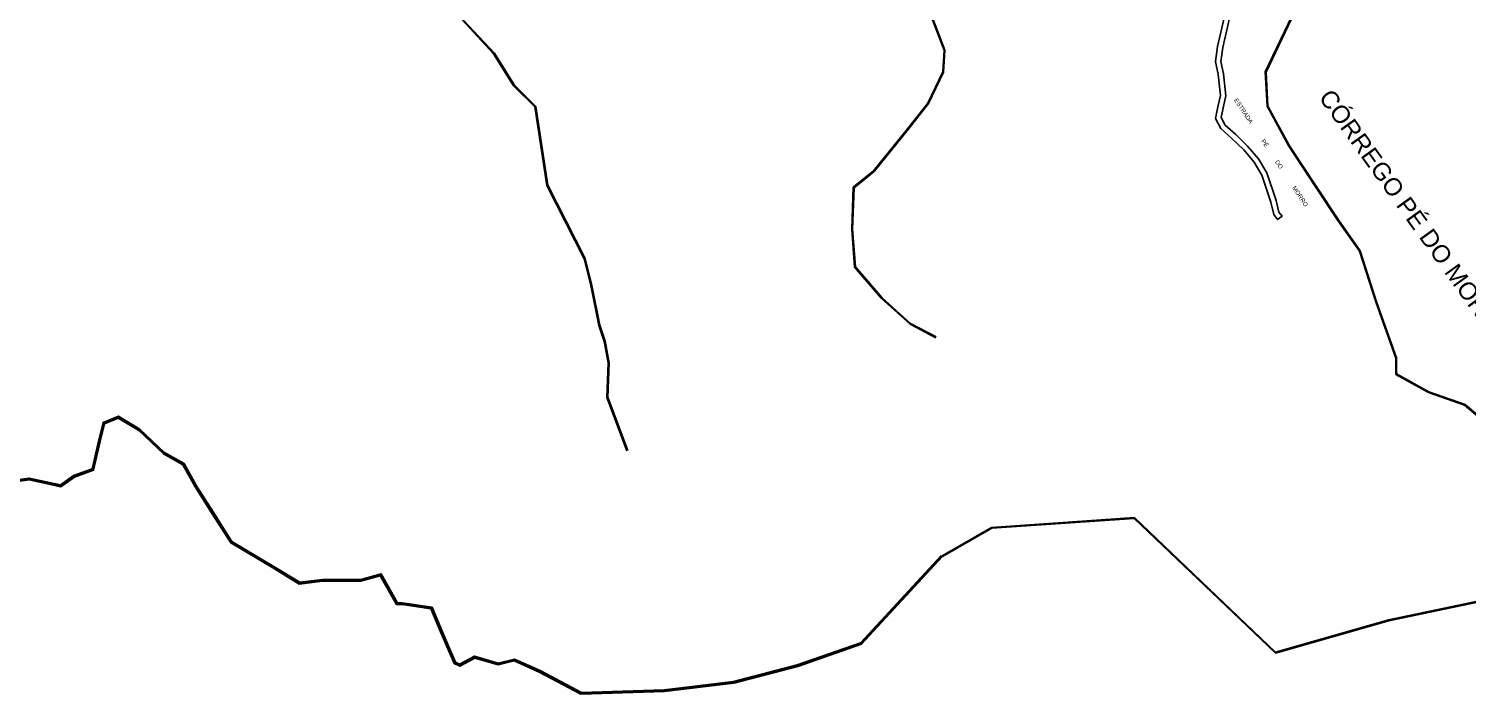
# Model space of a CAD drawing. Header units: millimetres. Extents: x 583 to 26013, y 350 to 21391.
# Drawn here: x 13788 to 17091, y 10362 to 11890 of the extents above; entities that cross this region are included whole.
import ezdxf

# ---------------------------------------------------------------- set-up
doc = ezdxf.new("R2010")
doc.units = ezdxf.units.MM
doc.layers.add('RIOS', color=140, linetype='Continuous')
doc.styles.add('EU', font='arial.ttf', dxfattribs={"height": 10})

msp = doc.modelspace()

# ---------------------------------------------------------------- linework, layer by layer
at = {"color": 0, "linetype": 'Continuous'}
msp.add_lwpolyline([(16533.4631, 11917.59985), (16517.54185, 11848.98073), (16512.80988, 11814.1823), (16518.84985, 11784.59495), (16524.22207, 11736.40673), (16518.10043, 11710.73587), (16512.8727, 11683.88231), (16525.11674, 11660.62582), (16550.92209, 11638.036), (16577.78159, 11611.42319), (16601.61451, 11583.70439), (16619.33975, 11553.61368), (16640.20088, 11491.61432), (16647.16962, 11463.65877), (16655.70052, 11451.81057), (16665.86085, 11459.12617), (16658.73588, 11469.02175), (16652.22751, 11495.13048), (16630.78977, 11558.84351), (16611.83554, 11591.02057), (16586.9489, 11619.96491), (16559.45952, 11647.2018), (16535.11231, 11668.51519), (16526.00408, 11685.81547), (16530.33968, 11708.08642), (16536.90676, 11735.6252), (16531.23006, 11786.54462), (16525.50227, 11814.6027), (16529.86932, 11846.71749), (16545.49823, 11914.07671)], dxfattribs=at)
at = {"layer": 'RIOS', "lineweight": 25, "flags": 128}
for points in [[(17139.31912, 10979.74539), (17085.20984, 11025.4825), (17001.95484, 11054.5972), (16927.06415, 11096.20419), (16927.06415, 11133.63009), (16881.27606, 11262.58119), (16843.80916, 11379.03999), (16793.83891, 11449.73619), (16743.91178, 11524.61349), (16681.48132, 11620.26879), (16631.51107, 11711.76849), (16627.37204, 11790.80138), (16714.80918, 11975.22847)], [(17140.65204, 10981.23748), (17086.21878, 11027.24843), (17002.77657, 11056.4286), (16929.06415, 11097.38098), (16929.06415, 11133.97464), (16883.17079, 11263.2222), (16845.61921, 11379.94418), (16795.48782, 11450.86837), (16745.58125, 11525.71484), (16683.19903, 11621.29622), (16633.48453, 11712.32762), (16629.39573, 11790.40127), (16716.50762, 11974.14232)], [(15855.35549, 11929.95027), (15889.675, 11840.28618), (15886.57073, 11790.49545), (15852.29433, 11718.88145), (15805.60083, 11659.75974), (15727.69209, 11563.26312), (15680.99858, 11525.88821), (15677.85119, 11429.39159), (15684.10286, 11342.25145), (15746.40398, 11270.66294), (15811.80938, 11211.51574), (15871.00623, 11180.38697)], [(15857.21191, 11930.69507), (15891.69816, 11840.59535), (15888.54265, 11789.98282), (15854.00207, 11717.81686), (15807.1637, 11658.51172), (15729.11163, 11561.83758), (15682.96749, 11524.9024), (15679.85352, 11429.43066), (15686.04994, 11343.06066), (15747.83415, 11272.06612), (15812.96363, 11213.16844), (15871.93707, 11182.15715)], [(15161.50638, 10921.0061), (15115.58894, 11043.35413), (15118.65011, 11122.87142), (15109.46662, 11171.79533), (15097.22197, 11208.50739), (15078.85499, 11300.26203), (15063.54918, 11361.4233), (14977.87975, 11529.66139), (14950.32929, 11710.11134), (14901.35069, 11759.03526), (14855.43325, 11832.43387), (14772.78187, 11921.12918)], [(15163.37885, 10921.70885), (15117.60296, 11043.67972), (15120.65728, 11123.01929), (15111.40709, 11172.29856), (15099.15862, 11209.02206), (15080.80673, 11300.70133), (15065.43431, 11362.12879), (14979.8082, 11530.28179), (14952.20727, 11711.0623), (14902.92536, 11760.28919), (14857.02713, 11833.65711), (14773.94548, 11922.81414)], [(15883.12317, 10680.88913), (15698.13361, 10480.31828), (15552.48631, 10429.69717), (15406.15838, 10391.55407), (15247.09419, 10372.48103), (15056.92991, 10366.1471), (14962.04502, 10416.71353), (14903.243, 10442.82787), (14865.64231, 10433.60433), (14811.56847, 10449.49616), (14777.31818, 10430.82875), (14767.89397, 10435.53726), (14737.00734, 10506.52172), (14714.11417, 10562.07696), (14645.45815, 10571.87744), (14634.90186, 10571.87744), (14596.71902, 10638.64579), (14550.16797, 10625.35588), (14462.34398, 10625.35588), (14409.96413, 10619.19833), (14354.45397, 10653.09494), (14254.50971, 10712.39134), (14210.95108, 10780.78806), (14173.23058, 10840.46631), (14144.40444, 10891.67339), (14099.7844, 10917.15104), (14043.14801, 10970.59971), (13993.85167, 11000.15471), (13958.62919, 10986.07668), (13948.67791, 10946.30109), (13933.41431, 10879.19366), (13890.9013, 10864.02208), (13860.41095, 10842.69535), (13789.01831, 10858.20357), (13697.28964, 10845.56097)], [(15884.59334, 10679.53317), (15699.26382, 10478.59374), (15553.06776, 10427.7819), (15406.53139, 10389.58447), (15247.24682, 10370.48501), (15056.4616, 10364.13039), (14961.1677, 10414.91479), (14903.05579, 10440.72265), (14865.5954, 10431.53353), (14811.79874, 10447.3439), (14777.35842, 10428.57291), (14766.35, 10434.07293), (14735.16563, 10505.74166), (14712.70036, 10560.25851), (14645.31612, 10569.87744), (14633.74166, 10569.87744), (14595.76094, 10636.29236), (14550.44787, 10623.35588), (14462.46113, 10623.35588), (14409.51147, 10617.13134), (14353.42252, 10651.38139), (14253.07898, 10710.91467), (14209.2623, 10779.7166), (14171.51275, 10839.44082), (14142.93275, 10890.21064), (14098.58536, 10915.53261), (14041.9333, 10968.99607), (13993.67346, 10997.92964), (13960.32117, 10984.59911), (13950.62333, 10945.83654), (13935.12092, 10877.67915), (13891.82704, 10862.22891), (13860.84081, 10840.55534), (13788.94019, 10856.1739), (13697.42681, 10843.56097)], [(15886.0635, 10678.17722), (15700.39404, 10476.8692), (15553.64922, 10425.86664), (15406.9044, 10387.61487), (15247.39944, 10368.48898), (15055.99329, 10362.11368), (14960.29039, 10413.11605), (14902.86858, 10438.61743), (14865.5485, 10429.46273), (14812.02902, 10445.19164), (14777.39867, 10426.31708), (14764.80603, 10432.6086), (14733.32393, 10504.96161), (14711.28655, 10558.44005), (14645.17409, 10567.87744), (14632.58146, 10567.87744), (14594.80286, 10633.93892), (14550.72777, 10621.35588), (14462.57828, 10621.35588), (14409.0588, 10615.06436), (14352.39108, 10649.66783), (14251.64826, 10709.438), (14207.57352, 10778.64514), (14169.79492, 10838.41532), (14141.46106, 10888.7479), (14097.38631, 10913.91419), (14040.71859, 10967.39243), (13993.49525, 10995.70458), (13962.01314, 10983.12154), (13952.56875, 10945.372), (13936.82753, 10876.16465), (13892.75278, 10860.43574), (13861.27068, 10838.41532), (13788.86207, 10854.14422), (13697.56399, 10841.56097)], [(15885.06785, 10679.91177), (15998.49168, 10745.01859), (16327.01733, 10767.39726), (16651.20878, 10458.77771), (16910.44401, 10532.79742), (17512.58703, 10659.06985)], [(15886.0635, 10678.17722), (15999.08753, 10743.05455), (16326.27553, 10765.34209), (16650.65815, 10456.54056), (16910.92442, 10530.85467), (17513.26526, 10657.16858)]]:
    msp.add_lwpolyline(points, dxfattribs=at)

# ---------------------------------------------------------------- texts
at = {"color": 0, "linetype": 'Continuous', "lineweight": 20, "style": 'EU'}
msp.add_text('ESTRADA            PÉ          DO             MORRO', height=10, rotation=303.54535574, dxfattribs=at).set_placement((16555.14242, 11725.80028))
at = {"layer": 'RIOS', "lineweight": 25, "insert": (16781.04784, 11755.32683), "char_height": 40, "width": 859.0243865, "attachment_point": 1, "rotation": 305.74146273, "style": 'EU'}
msp.add_mtext('CÓRREGO PÉ DO MORRO ', dxfattribs=at)

doc.saveas('drawing.dxf')
